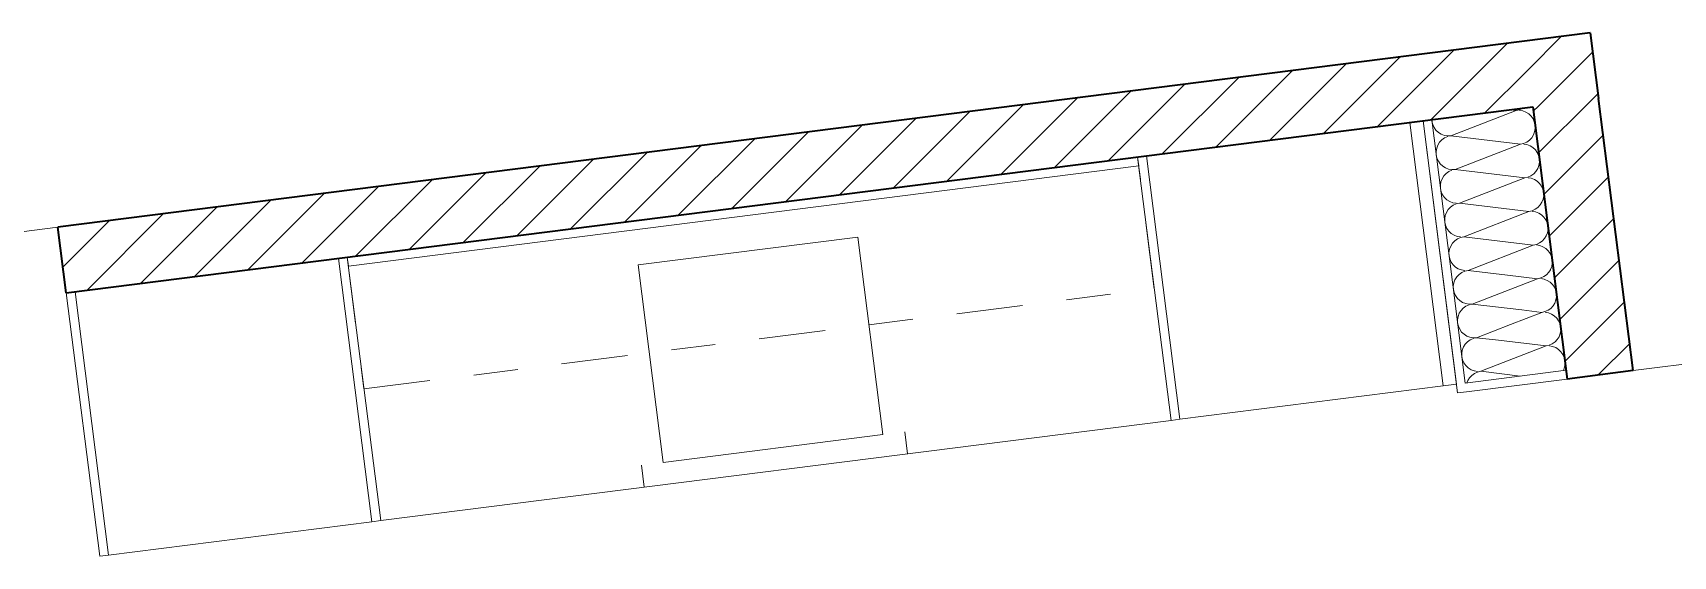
# Model space of a CAD drawing. Header units: metres. Extents: x 2713679.5 to 2713747.3, y 1226017.1 to 1226104.2.
# Drawn here: x 2713728.513 to 2713732.22, y 1226037.056 to 1226038.24 of the extents above; entities that cross this region are included whole.
import ezdxf

# ---------------------------------------------------------------- set-up
doc = ezdxf.new("R2010")
doc.units = ezdxf.units.M
doc.header["$MEASUREMENT"] = 0
doc.linetypes.add('Strichpunkt 3_1_1mm Achsen', pattern=[0.25, 0.15, -0.05, 0, -0.05])
doc.layers.add('plangrafiken', color=251, linetype='Continuous')
doc.layers.add('waende_stuetzen', color=250, linetype='Continuous')
doc.layers.add('raum', color=7, linetype='Continuous', true_color=0x000000)

msp = doc.modelspace()

# ---------------------------------------------------------------- linework, layer by layer
at = {"layer": 'plangrafiken', "color": 7, "linetype": 'Continuous', "lineweight": 13}
for p, q in [((2713731.0294, 1226037.9613), (2713731.6246, 1226038.0369)), ((2713731.6246, 1226038.0369), (2713731.6544, 1226038.0406)), ((2713731.6246, 1226038.0369), (2713731.7001, 1226037.4416)), ((2713731.6544, 1226038.0406), (2713731.7299, 1226037.4454)), ((2713731.0095, 1226037.9588), (2713731.0294, 1226037.9613)), ((2713731.0095, 1226037.9588), (2713731.0851, 1226037.3636)), ((2713731.0121, 1226037.939), (2713731.0095, 1226037.9588)), ((2713731.1049, 1226037.3661), (2713731.0294, 1226037.9613)), ((2713729.2264, 1226037.7124), (2713731.0121, 1226037.939)), ((2713729.8813, 1226037.7148), (2713730.3773, 1226037.7778)), ((2713730.3773, 1226037.7778), (2713730.434, 1226037.3314)), ((2713729.204, 1226037.7297), (2713729.2239, 1226037.7322)), ((2713729.2239, 1226037.7322), (2713729.2264, 1226037.7124)), ((2713729.2239, 1226037.7322), (2713729.2994, 1226037.137)), ((2713728.6088, 1226037.6541), (2713729.204, 1226037.7297)), ((2713729.204, 1226037.7297), (2713729.2796, 1226037.1344)), ((2713729.9379, 1226037.2684), (2713729.8813, 1226037.7148)), ((2713728.589, 1226037.6516), (2713728.6088, 1226037.6541)), ((2713728.6645, 1226037.0564), (2713728.589, 1226037.6516)), ((2713728.6088, 1226037.6541), (2713728.6843, 1226037.0589)), ((2713731.7001, 1226037.4416), (2713731.1049, 1226037.3661)), ((2713731.7299, 1226037.4454), (2713731.7001, 1226037.4416)), ((2713731.0851, 1226037.3636), (2713729.2994, 1226037.137)), ((2713731.1049, 1226037.3661), (2713731.0851, 1226037.3636)), ((2713730.434, 1226037.3314), (2713729.9379, 1226037.2684)), ((2713730.4899, 1226037.288), (2713730.4836, 1226037.3376)), ((2713729.8946, 1226037.2125), (2713729.8883, 1226037.2621)), ((2713729.2796, 1226037.1344), (2713728.6843, 1226037.0589)), ((2713729.2994, 1226037.137), (2713729.2796, 1226037.1344)), ((2713728.6843, 1226037.0589), (2713728.6645, 1226037.0564))]:
    msp.add_line(p, q, dxfattribs=at)
at = {"layer": 'plangrafiken', "color": 7, "linetype": 'Strichpunkt 3_1_1mm Achsen', "lineweight": 13}
for p, q in [((2713731.0095, 1226037.9588), (2713729.2239, 1226037.7322)), ((2713731.0473, 1226037.6612), (2713731.0095, 1226037.9588)), ((2713729.2239, 1226037.7322), (2713729.2616, 1226037.4346)), ((2713729.2616, 1226037.4346), (2713731.0473, 1226037.6612))]:
    msp.add_line(p, q, dxfattribs=at)
at = {"layer": 'raum', "color": 255, "linetype": 'Continuous', "lineweight": 13}
for p, q in [((2713727.8012, 1226037.7029), (2713728.5701, 1226037.8004)), ((2713732.1292, 1226037.4759), (2713733.3693, 1226037.6333))]:
    msp.add_line(p, q, dxfattribs=at)
at = {"layer": 'waende_stuetzen', "color": 7, "linetype": 'Continuous', "lineweight": 35}
for p, q in [((2713732.0323, 1226038.2398), (2713728.5701, 1226037.8004)), ((2713732.0323, 1226038.2398), (2713732.0512, 1226038.091)), ((2713728.589, 1226037.6516), (2713731.9024, 1226038.0721)), ((2713731.9024, 1226038.0721), (2713731.9804, 1226037.457)), ((2713732.1292, 1226037.4759), (2713732.0512, 1226038.091)), ((2713728.589, 1226037.6516), (2713728.5701, 1226037.8004)), ((2713732.1292, 1226037.4759), (2713731.9804, 1226037.457))]:
    msp.add_line(p, q, dxfattribs=at)
at = {"layer": 'waende_stuetzen', "color": 18, "linetype": 'Continuous', "lineweight": 0, "true_color": 0x000000}
for p, q in [((2713731.6721, 1226038.0429), (2713731.8453, 1226038.2161)), ((2713731.8917, 1226038.1564), (2713731.9668, 1226038.2315)), ((2713731.4292, 1226038.0121), (2713731.6024, 1226038.1852)), ((2713731.5507, 1226038.0275), (2713731.7238, 1226038.2007)), ((2713731.9151, 1226038.0737), (2713732.0378, 1226038.1964)), ((2713731.1862, 1226037.9812), (2713731.3594, 1226038.1544)), ((2713731.3077, 1226037.9966), (2713731.4809, 1226038.1698)), ((2713731.7936, 1226038.0583), (2713731.8917, 1226038.1564)), ((2713730.8218, 1226037.935), (2713730.9949, 1226038.1082)), ((2713730.9432, 1226037.9504), (2713731.1164, 1226038.1236)), ((2713731.0647, 1226037.9658), (2713731.2379, 1226038.139)), ((2713730.5788, 1226037.9041), (2713730.752, 1226038.0773)), ((2713730.7003, 1226037.9196), (2713730.8735, 1226038.0927)), ((2713731.9036, 1226038.0623), (2713731.9151, 1226038.0737)), ((2713731.9156, 1226037.9681), (2713732.0366, 1226038.0891)), ((2713732.0366, 1226038.0891), (2713732.0498, 1226038.1023)), ((2713730.2143, 1226037.8579), (2713730.3875, 1226038.0311)), ((2713730.3358, 1226037.8733), (2713730.509, 1226038.0465)), ((2713730.4573, 1226037.8887), (2713730.6305, 1226038.0619)), ((2713729.9714, 1226037.8271), (2713730.1446, 1226038.0002)), ((2713730.0929, 1226037.8425), (2713730.266, 1226038.0157)), ((2713731.9275, 1226037.874), (2713732.0617, 1226038.0082)), ((2713729.7284, 1226037.7962), (2713729.9016, 1226037.9694)), ((2713729.8499, 1226037.8116), (2713730.0231, 1226037.9848)), ((2713729.364, 1226037.75), (2713729.5371, 1226037.9232)), ((2713729.4854, 1226037.7654), (2713729.6586, 1226037.9386)), ((2713729.6069, 1226037.7808), (2713729.7801, 1226037.954)), ((2713729.121, 1226037.7191), (2713729.2942, 1226037.8923)), ((2713729.2425, 1226037.7346), (2713729.4157, 1226037.9077)), ((2713731.9395, 1226037.7799), (2713732.0736, 1226037.9141)), ((2713728.7565, 1226037.6729), (2713728.9297, 1226037.8461)), ((2713728.878, 1226037.6883), (2713729.0512, 1226037.8615)), ((2713728.9995, 1226037.7037), (2713729.1727, 1226037.8769)), ((2713728.5815, 1226037.71), (2713728.6868, 1226037.8152)), ((2713728.6351, 1226037.6575), (2713728.8082, 1226037.8307)), ((2713731.9514, 1226037.6858), (2713732.0856, 1226037.8199)), ((2713731.9634, 1226037.5916), (2713732.0975, 1226037.7258)), ((2713731.9753, 1226037.4975), (2713732.1095, 1226037.6317)), ((2713732.0497, 1226037.4658), (2713732.1214, 1226037.5376))]:
    msp.add_line(p, q, dxfattribs=at)
at = {"layer": 'waende_stuetzen', "color": 7, "linetype": 'Continuous', "lineweight": 13}
for p, q in [((2713731.6742, 1226038.0432), (2713731.9024, 1226038.0721)), ((2713731.8515, 1226038.0657), (2713731.8648, 1226038.0641)), ((2713731.8648, 1226038.0641), (2713731.8721, 1226038.0658)), ((2713731.8721, 1226038.0658), (2713731.8789, 1226038.0688)), ((2713731.8789, 1226038.0688), (2713731.8795, 1226038.0692)), ((2713731.6745, 1226038.0432), (2713731.6746, 1226038.04)), ((2713731.6746, 1226038.04), (2713731.6763, 1226038.0326)), ((2713731.6763, 1226038.0326), (2713731.6794, 1226038.0258)), ((2713731.7175, 1226038.0067), (2713731.8648, 1226038.0641)), ((2713731.8797, 1226038.063), (2713731.8723, 1226038.0643)), ((2713731.8867, 1226038.0604), (2713731.8797, 1226038.063)), ((2713731.8931, 1226038.0564), (2713731.8867, 1226038.0604)), ((2713731.8985, 1226038.0512), (2713731.8931, 1226038.0564)), ((2713731.9029, 1226038.0451), (2713731.8985, 1226038.0512)), ((2713731.9059, 1226038.0382), (2713731.9029, 1226038.0451)), ((2713731.9076, 1226038.0309), (2713731.9059, 1226038.0382)), ((2713731.9078, 1226038.0234), (2713731.9076, 1226038.0309)), ((2713731.6794, 1226038.0258), (2713731.6837, 1226038.0196)), ((2713731.6837, 1226038.0196), (2713731.6892, 1226038.0145)), ((2713731.692, 1226037.9922), (2713731.688, 1226037.9858)), ((2713731.6892, 1226038.0145), (2713731.6955, 1226038.0105)), ((2713731.6972, 1226037.9977), (2713731.692, 1226037.9922)), ((2713731.6955, 1226038.0105), (2713731.7026, 1226038.0078)), ((2713731.7033, 1226038.002), (2713731.6972, 1226037.9977)), ((2713731.7026, 1226038.0078), (2713731.71, 1226038.0065)), ((2713731.7101, 1226038.0051), (2713731.7033, 1226038.002)), ((2713731.71, 1226038.0065), (2713731.7175, 1226038.0067)), ((2713731.7175, 1226038.0067), (2713731.8744, 1226037.988)), ((2713731.8817, 1226037.9897), (2713731.8886, 1226037.9928)), ((2713731.8886, 1226037.9928), (2713731.8947, 1226037.9971)), ((2713731.8947, 1226037.9971), (2713731.8999, 1226038.0026)), ((2713731.8999, 1226038.0026), (2713731.9039, 1226038.0089)), ((2713731.9039, 1226038.0089), (2713731.9066, 1226038.016)), ((2713731.9066, 1226038.016), (2713731.9078, 1226038.0234)), ((2713731.6853, 1226037.9788), (2713731.6841, 1226037.9714)), ((2713731.6841, 1226037.9714), (2713731.6843, 1226037.9639)), ((2713731.6843, 1226037.9639), (2713731.6859, 1226037.9566)), ((2713731.688, 1226037.9858), (2713731.6853, 1226037.9788)), ((2713731.6859, 1226037.9566), (2713731.689, 1226037.9497)), ((2713731.7271, 1226037.9307), (2713731.8744, 1226037.988)), ((2713731.8744, 1226037.988), (2713731.8817, 1226037.9897)), ((2713731.8893, 1226037.987), (2713731.8819, 1226037.9882)), ((2713731.8964, 1226037.9843), (2713731.8893, 1226037.987)), ((2713731.9027, 1226037.9803), (2713731.8964, 1226037.9843)), ((2713731.9082, 1226037.9751), (2713731.9027, 1226037.9803)), ((2713731.9125, 1226037.969), (2713731.9082, 1226037.9751)), ((2713731.9156, 1226037.9621), (2713731.9125, 1226037.969)), ((2713731.9173, 1226037.9548), (2713731.9156, 1226037.9621)), ((2713731.9175, 1226037.9473), (2713731.9173, 1226037.9548)), ((2713731.689, 1226037.9497), (2713731.6934, 1226037.9436)), ((2713731.6934, 1226037.9436), (2713731.6988, 1226037.9384)), ((2713731.6988, 1226037.9384), (2713731.7052, 1226037.9344)), ((2713731.7068, 1226037.9216), (2713731.7016, 1226037.9161)), ((2713731.7052, 1226037.9344), (2713731.7122, 1226037.9317)), ((2713731.7129, 1226037.926), (2713731.7068, 1226037.9216)), ((2713731.7122, 1226037.9317), (2713731.7196, 1226037.9305)), ((2713731.7198, 1226037.929), (2713731.7129, 1226037.926)), ((2713731.7196, 1226037.9305), (2713731.7271, 1226037.9307)), ((2713731.7271, 1226037.9307), (2713731.8841, 1226037.912)), ((2713731.8982, 1226037.9167), (2713731.9044, 1226037.9211)), ((2713731.9044, 1226037.9211), (2713731.9095, 1226037.9265)), ((2713731.9095, 1226037.9265), (2713731.9135, 1226037.9329)), ((2713731.9135, 1226037.9329), (2713731.9162, 1226037.9399)), ((2713731.9162, 1226037.9399), (2713731.9175, 1226037.9473)), ((2713731.695, 1226037.9028), (2713731.6937, 1226037.8953)), ((2713731.6937, 1226037.8953), (2713731.6939, 1226037.8878)), ((2713731.6939, 1226037.8878), (2713731.6956, 1226037.8805)), ((2713731.6977, 1226037.9098), (2713731.695, 1226037.9028)), ((2713731.6956, 1226037.8805), (2713731.6987, 1226037.8737)), ((2713731.7016, 1226037.9161), (2713731.6977, 1226037.9098)), ((2713731.7368, 1226037.8546), (2713731.8841, 1226037.912)), ((2713731.8841, 1226037.912), (2713731.8914, 1226037.9136)), ((2713731.8914, 1226037.9136), (2713731.8982, 1226037.9167)), ((2713731.899, 1226037.9109), (2713731.8916, 1226037.9122)), ((2713731.906, 1226037.9082), (2713731.899, 1226037.9109)), ((2713731.9124, 1226037.9042), (2713731.906, 1226037.9082)), ((2713731.9178, 1226037.8991), (2713731.9124, 1226037.9042)), ((2713731.9222, 1226037.893), (2713731.9178, 1226037.8991)), ((2713731.9252, 1226037.8861), (2713731.9222, 1226037.893)), ((2713731.9269, 1226037.8788), (2713731.9252, 1226037.8861)), ((2713731.6987, 1226037.8737), (2713731.703, 1226037.8675)), ((2713731.703, 1226037.8675), (2713731.7085, 1226037.8624)), ((2713731.7085, 1226037.8624), (2713731.7148, 1226037.8584)), ((2713731.7165, 1226037.8455), (2713731.7113, 1226037.8401)), ((2713731.7148, 1226037.8584), (2713731.7219, 1226037.8557)), ((2713731.7226, 1226037.8499), (2713731.7165, 1226037.8455)), ((2713731.7219, 1226037.8557), (2713731.7293, 1226037.8544)), ((2713731.7295, 1226037.853), (2713731.7226, 1226037.8499)), ((2713731.7368, 1226037.8546), (2713731.7295, 1226037.853)), ((2713731.7368, 1226037.8546), (2713731.8937, 1226037.8359)), ((2713731.9079, 1226037.8407), (2713731.914, 1226037.845)), ((2713731.914, 1226037.845), (2713731.9192, 1226037.8505)), ((2713731.9192, 1226037.8505), (2713731.9232, 1226037.8568)), ((2713731.9232, 1226037.8568), (2713731.9259, 1226037.8638)), ((2713731.9259, 1226037.8638), (2713731.9271, 1226037.8713)), ((2713731.9271, 1226037.8713), (2713731.9269, 1226037.8788)), ((2713731.7046, 1226037.8267), (2713731.7034, 1226037.8193)), ((2713731.7034, 1226037.8193), (2713731.7036, 1226037.8118)), ((2713731.7036, 1226037.8118), (2713731.7052, 1226037.8045)), ((2713731.7073, 1226037.8337), (2713731.7046, 1226037.8267)), ((2713731.7113, 1226037.8401), (2713731.7073, 1226037.8337)), ((2713731.7464, 1226037.7786), (2713731.8937, 1226037.8359)), ((2713731.8937, 1226037.8359), (2713731.901, 1226037.8376)), ((2713731.901, 1226037.8376), (2713731.9079, 1226037.8407)), ((2713731.9086, 1226037.8349), (2713731.9012, 1226037.8361)), ((2713731.9157, 1226037.8322), (2713731.9086, 1226037.8349)), ((2713731.922, 1226037.8282), (2713731.9157, 1226037.8322)), ((2713731.9275, 1226037.823), (2713731.922, 1226037.8282)), ((2713731.9318, 1226037.8169), (2713731.9275, 1226037.823)), ((2713731.9349, 1226037.81), (2713731.9318, 1226037.8169)), ((2713731.9366, 1226037.8027), (2713731.9349, 1226037.81)), ((2713731.7052, 1226037.8045), (2713731.7083, 1226037.7976)), ((2713731.7083, 1226037.7976), (2713731.7127, 1226037.7915)), ((2713731.7127, 1226037.7915), (2713731.7181, 1226037.7863)), ((2713731.7181, 1226037.7863), (2713731.7245, 1226037.7823)), ((2713731.7261, 1226037.7695), (2713731.721, 1226037.764)), ((2713731.7245, 1226037.7823), (2713731.7315, 1226037.7796)), ((2713731.7322, 1226037.7738), (2713731.7261, 1226037.7695)), ((2713731.7315, 1226037.7796), (2713731.7389, 1226037.7784)), ((2713731.7391, 1226037.7769), (2713731.7322, 1226037.7738)), ((2713731.7464, 1226037.7786), (2713731.7391, 1226037.7769)), ((2713731.7464, 1226037.7786), (2713731.9034, 1226037.7599)), ((2713731.9237, 1226037.7689), (2713731.9288, 1226037.7744)), ((2713731.9288, 1226037.7744), (2713731.9328, 1226037.7808)), ((2713731.9328, 1226037.7808), (2713731.9355, 1226037.7878)), ((2713731.9355, 1226037.7878), (2713731.9368, 1226037.7952)), ((2713731.9368, 1226037.7952), (2713731.9366, 1226037.8027)), ((2713731.7143, 1226037.7506), (2713731.713, 1226037.7432)), ((2713731.713, 1226037.7432), (2713731.7132, 1226037.7357)), ((2713731.7132, 1226037.7357), (2713731.7149, 1226037.7284)), ((2713731.717, 1226037.7577), (2713731.7143, 1226037.7506)), ((2713731.721, 1226037.764), (2713731.717, 1226037.7577)), ((2713731.7561, 1226037.7025), (2713731.9034, 1226037.7599)), ((2713731.9034, 1226037.7599), (2713731.9107, 1226037.7615)), ((2713731.9107, 1226037.7615), (2713731.9176, 1226037.7646)), ((2713731.9183, 1226037.7588), (2713731.9109, 1226037.7601)), ((2713731.9176, 1226037.7646), (2713731.9237, 1226037.7689)), ((2713731.9253, 1226037.7561), (2713731.9183, 1226037.7588)), ((2713731.9317, 1226037.7521), (2713731.9253, 1226037.7561)), ((2713731.9371, 1226037.747), (2713731.9317, 1226037.7521)), ((2713731.9415, 1226037.7408), (2713731.9371, 1226037.747)), ((2713731.9446, 1226037.734), (2713731.9415, 1226037.7408)), ((2713731.9462, 1226037.7267), (2713731.9446, 1226037.734)), ((2713731.7149, 1226037.7284), (2713731.718, 1226037.7215)), ((2713731.718, 1226037.7215), (2713731.7223, 1226037.7154)), ((2713731.7223, 1226037.7154), (2713731.7278, 1226037.7102)), ((2713731.7278, 1226037.7102), (2713731.7341, 1226037.7062)), ((2713731.7341, 1226037.7062), (2713731.7412, 1226037.7036)), ((2713731.7419, 1226037.6978), (2713731.7358, 1226037.6934)), ((2713731.7412, 1226037.7036), (2713731.7486, 1226037.7023)), ((2713731.7488, 1226037.7008), (2713731.7419, 1226037.6978)), ((2713731.7561, 1226037.7025), (2713731.7488, 1226037.7008)), ((2713731.7561, 1226037.7025), (2713731.8452, 1226037.6919)), ((2713731.9333, 1226037.6929), (2713731.9385, 1226037.6983)), ((2713731.9385, 1226037.6983), (2713731.9422, 1226037.7042)), ((2713731.9422, 1226037.7042), (2713731.9425, 1226037.7047)), ((2713731.9425, 1226037.7047), (2713731.9452, 1226037.7117)), ((2713731.9452, 1226037.7117), (2713731.9464, 1226037.7191)), ((2713731.9464, 1226037.7191), (2713731.9462, 1226037.7267)), ((2713731.9779, 1226037.4769), (2713731.949, 1226037.7051)), ((2713731.7239, 1226037.6746), (2713731.7227, 1226037.6672)), ((2713731.7227, 1226037.6672), (2713731.7229, 1226037.6597)), ((2713731.7229, 1226037.6597), (2713731.7246, 1226037.6523)), ((2713731.7247, 1226037.6766), (2713731.7239, 1226037.6746)), ((2713731.7266, 1226037.6816), (2713731.7247, 1226037.6766)), ((2713731.7306, 1226037.688), (2713731.7266, 1226037.6816)), ((2713731.7358, 1226037.6934), (2713731.7306, 1226037.688)), ((2713731.7657, 1226037.6265), (2713731.913, 1226037.6838)), ((2713731.8452, 1226037.6919), (2713731.913, 1226037.6838)), ((2713731.913, 1226037.6838), (2713731.9203, 1226037.6855)), ((2713731.9203, 1226037.6855), (2713731.9272, 1226037.6885)), ((2713731.9279, 1226037.6828), (2713731.9205, 1226037.684)), ((2713731.9272, 1226037.6885), (2713731.9333, 1226037.6929)), ((2713731.9308, 1226037.6816), (2713731.9279, 1226037.6828)), ((2713731.935, 1226037.6801), (2713731.9308, 1226037.6816)), ((2713731.9413, 1226037.6761), (2713731.935, 1226037.6801)), ((2713731.9468, 1226037.6709), (2713731.9413, 1226037.6761)), ((2713731.9511, 1226037.6648), (2713731.9468, 1226037.6709)), ((2713731.9542, 1226037.6579), (2713731.9511, 1226037.6648)), ((2713731.9559, 1226037.6506), (2713731.9542, 1226037.6579)), ((2713731.7246, 1226037.6523), (2713731.7276, 1226037.6455)), ((2713731.7276, 1226037.6455), (2713731.732, 1226037.6394)), ((2713731.732, 1226037.6394), (2713731.7374, 1226037.6342)), ((2713731.7374, 1226037.6342), (2713731.7438, 1226037.6302)), ((2713731.7438, 1226037.6302), (2713731.7508, 1226037.6275)), ((2713731.7515, 1226037.6217), (2713731.7454, 1226037.6174)), ((2713731.7508, 1226037.6275), (2713731.7582, 1226037.6263)), ((2713731.7584, 1226037.6248), (2713731.7515, 1226037.6217)), ((2713731.7582, 1226037.6263), (2713731.7657, 1226037.6265)), ((2713731.7657, 1226037.6265), (2713731.8777, 1226037.6131)), ((2713731.943, 1226037.6168), (2713731.9481, 1226037.6223)), ((2713731.9481, 1226037.6223), (2713731.9521, 1226037.6287)), ((2713731.9521, 1226037.6287), (2713731.9548, 1226037.6357)), ((2713731.9548, 1226037.6357), (2713731.9561, 1226037.6431)), ((2713731.9561, 1226037.6431), (2713731.9559, 1226037.6506)), ((2713731.7336, 1226037.5985), (2713731.7323, 1226037.5911)), ((2713731.7323, 1226037.5911), (2713731.7325, 1226037.5836)), ((2713731.7363, 1226037.6056), (2713731.7336, 1226037.5985)), ((2713731.7403, 1226037.6119), (2713731.7363, 1226037.6056)), ((2713731.7454, 1226037.6174), (2713731.7403, 1226037.6119)), ((2713731.8524, 1226037.5804), (2713731.9227, 1226037.6077)), ((2713731.8777, 1226037.6131), (2713731.9227, 1226037.6077)), ((2713731.9227, 1226037.6077), (2713731.93, 1226037.6094)), ((2713731.93, 1226037.6094), (2713731.9369, 1226037.6125)), ((2713731.9376, 1226037.6067), (2713731.9302, 1226037.608)), ((2713731.9369, 1226037.6125), (2713731.943, 1226037.6168)), ((2713731.9446, 1226037.604), (2713731.9376, 1226037.6067)), ((2713731.951, 1226037.6), (2713731.9446, 1226037.604)), ((2713731.9564, 1226037.5949), (2713731.951, 1226037.6)), ((2713731.9608, 1226037.5887), (2713731.9564, 1226037.5949)), ((2713731.9639, 1226037.5819), (2713731.9608, 1226037.5887)), ((2713731.7325, 1226037.5836), (2713731.7342, 1226037.5763)), ((2713731.7342, 1226037.5763), (2713731.7373, 1226037.5694)), ((2713731.7373, 1226037.5694), (2713731.7416, 1226037.5633)), ((2713731.7416, 1226037.5633), (2713731.7471, 1226037.5581)), ((2713731.7471, 1226037.5581), (2713731.7534, 1226037.5541)), ((2713731.7534, 1226037.5541), (2713731.7605, 1226037.5515)), ((2713731.7605, 1226037.5515), (2713731.7679, 1226037.5502)), ((2713731.7681, 1226037.5487), (2713731.7612, 1226037.5457)), ((2713731.7679, 1226037.5502), (2713731.7754, 1226037.5504)), ((2713731.7754, 1226037.5504), (2713731.8524, 1226037.5804)), ((2713731.7754, 1226037.5504), (2713731.8246, 1226037.5445)), ((2713731.9578, 1226037.5462), (2713731.9618, 1226037.5526)), ((2713731.9618, 1226037.5526), (2713731.9645, 1226037.5596)), ((2713731.9655, 1226037.5745), (2713731.9639, 1226037.5819)), ((2713731.9645, 1226037.5596), (2713731.9657, 1226037.567)), ((2713731.9657, 1226037.567), (2713731.9655, 1226037.5745)), ((2713731.7432, 1226037.5225), (2713731.742, 1226037.5151)), ((2713731.742, 1226037.5151), (2713731.7422, 1226037.5076)), ((2713731.7459, 1226037.5295), (2713731.7432, 1226037.5225)), ((2713731.7499, 1226037.5359), (2713731.7459, 1226037.5295)), ((2713731.7551, 1226037.5413), (2713731.7499, 1226037.5359)), ((2713731.7612, 1226037.5457), (2713731.7551, 1226037.5413)), ((2713731.785, 1226037.4744), (2713731.9323, 1226037.5317)), ((2713731.8246, 1226037.5445), (2713731.9323, 1226037.5317)), ((2713731.9323, 1226037.5317), (2713731.9397, 1226037.5334)), ((2713731.9397, 1226037.5334), (2713731.9465, 1226037.5364)), ((2713731.9472, 1226037.5306), (2713731.9398, 1226037.5319)), ((2713731.9465, 1226037.5364), (2713731.9526, 1226037.5408)), ((2713731.9543, 1226037.528), (2713731.9472, 1226037.5306)), ((2713731.9526, 1226037.5408), (2713731.9578, 1226037.5462)), ((2713731.9606, 1226037.524), (2713731.9543, 1226037.528)), ((2713731.9661, 1226037.5188), (2713731.9606, 1226037.524)), ((2713731.9704, 1226037.5127), (2713731.9661, 1226037.5188)), ((2713731.9735, 1226037.5058), (2713731.9704, 1226037.5127)), ((2713731.7422, 1226037.5076), (2713731.7439, 1226037.5002)), ((2713731.7439, 1226037.5002), (2713731.7469, 1226037.4934)), ((2713731.7469, 1226037.4934), (2713731.7513, 1226037.4872)), ((2713731.7513, 1226037.4872), (2713731.7567, 1226037.4821)), ((2713731.7567, 1226037.4821), (2713731.7631, 1226037.4781)), ((2713731.7631, 1226037.4781), (2713731.7701, 1226037.4754)), ((2713731.7701, 1226037.4754), (2713731.7709, 1226037.4753)), ((2713731.7709, 1226037.4753), (2713731.7775, 1226037.4741)), ((2713731.7777, 1226037.4727), (2713731.7709, 1226037.4696)), ((2713731.785, 1226037.4744), (2713731.7777, 1226037.4727)), ((2713731.785, 1226037.4744), (2713731.8741, 1226037.4637)), ((2713731.9711, 1226037.476), (2713731.9715, 1226037.4765)), ((2713731.9715, 1226037.4765), (2713731.9741, 1226037.4836)), ((2713731.9752, 1226037.4985), (2713731.9735, 1226037.5058)), ((2713731.9741, 1226037.4836), (2713731.9754, 1226037.491)), ((2713731.9754, 1226037.491), (2713731.9752, 1226037.4985)), ((2713731.7556, 1226037.4534), (2713731.7537, 1226037.4484)), ((2713731.7596, 1226037.4598), (2713731.7556, 1226037.4534)), ((2713731.7647, 1226037.4653), (2713731.7596, 1226037.4598)), ((2713731.7709, 1226037.4696), (2713731.7647, 1226037.4653))]:
    msp.add_line(p, q, dxfattribs=at)
at = {"layer": 'waende_stuetzen', "color": 7, "linetype": 'Continuous', "lineweight": 18}
for p, q in [((2713731.949, 1226037.7051), (2713731.9024, 1226038.0721)), ((2713731.6544, 1226038.0406), (2713731.6742, 1226038.0432)), ((2713731.6544, 1226038.0406), (2713731.7324, 1226037.4256)), ((2713731.6742, 1226038.0432), (2713731.7208, 1226037.6761)), ((2713731.7208, 1226037.6761), (2713731.7497, 1226037.4479)), ((2713731.7497, 1226037.4479), (2713731.9779, 1226037.4769)), ((2713731.9804, 1226037.457), (2713731.9779, 1226037.4769)), ((2713731.7523, 1226037.4281), (2713731.9804, 1226037.457)), ((2713731.7324, 1226037.4256), (2713731.7523, 1226037.4281))]:
    msp.add_line(p, q, dxfattribs=at)

doc.saveas('drawing.dxf')
